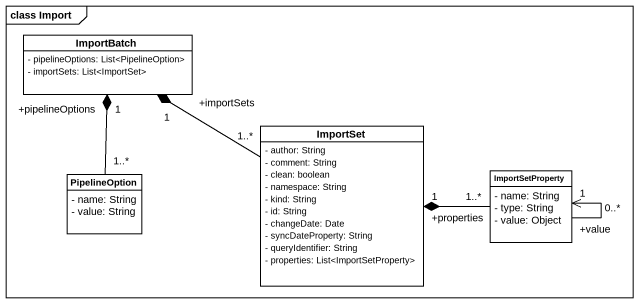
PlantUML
@startuml
mainframe class Import
hide circle
hide empty members
skinparam classAttributeIconSize 0
class ImportBatch {
  - pipelineOptions: List<PipelineOption>
  - importSets: List<ImportSet>
}
class ImportSet {
  - author: String
  - comment: String
  - clean: boolean
  - namespace: String
  - kind: String
  - id: String
  - changeDate: Date
  - syncDateProperty: String
  - queryIdentifier: String
  - properties: List<ImportSetProperty>
}
class PipelineOption {
  - name: String
  - value: String
}
class ImportSetProperty {
  - name: String
  - type: String
  - value: Object
}
ImportSet "1..*" -up-* "+importSets\n1" ImportBatch
PipelineOption "1..*" -up-* "+pipelineOptions\n1" ImportBatch
ImportSetProperty "1..*" -left-* "+properties\n1" ImportSet
ImportSetProperty "+value\n0..*" --> "1" ImportSetProperty
@enduml
